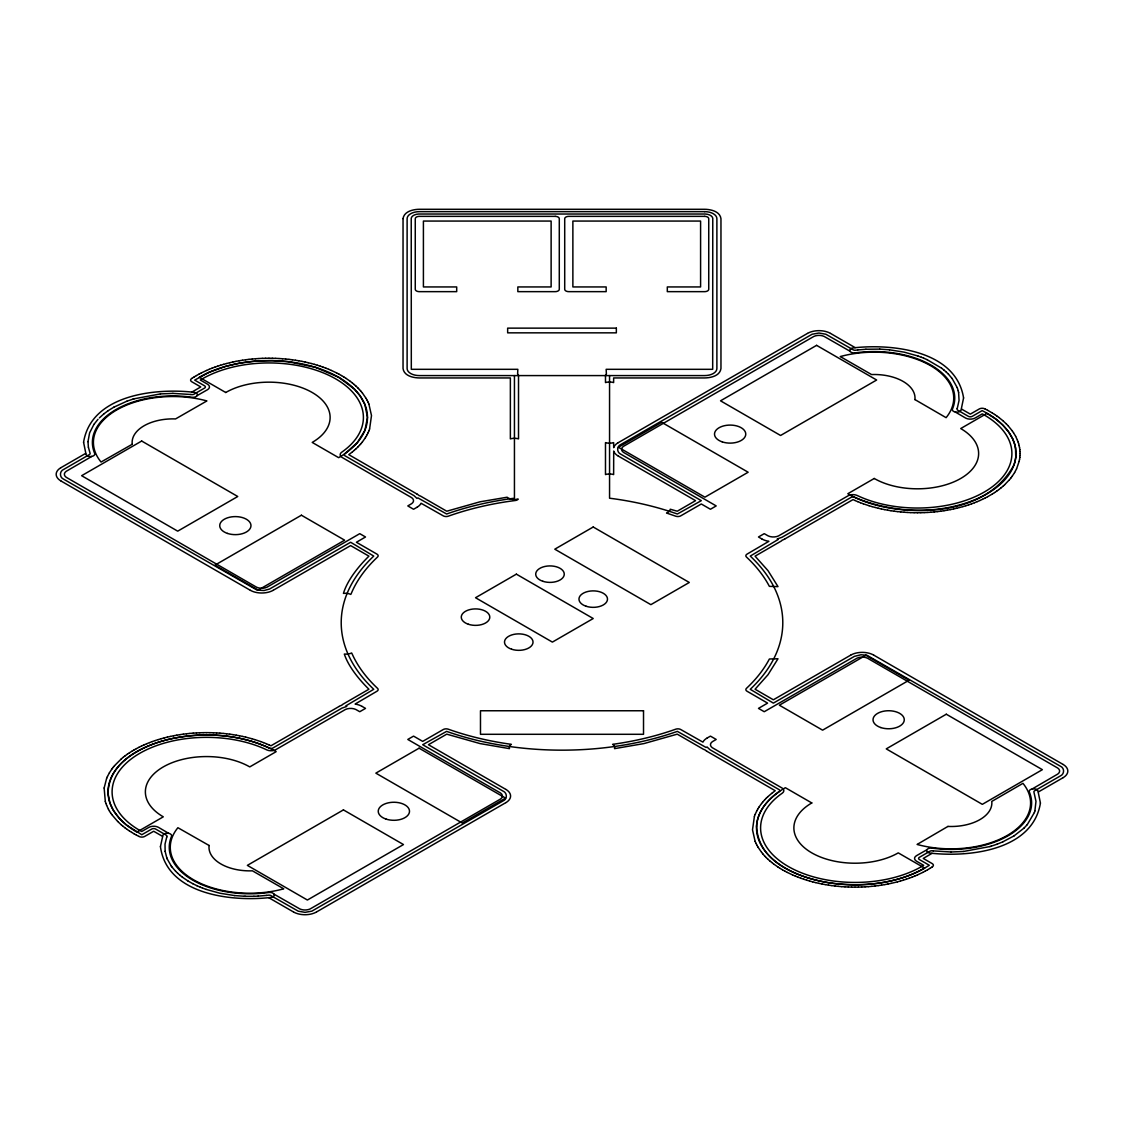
<?xml version="1.0" encoding="UTF-8"?>
<svg xmlns="http://www.w3.org/2000/svg" width="1124" height="1124" viewBox="0 0 1124 1124"><rect width="100%" height="100%" fill="white"/><g stroke="black" fill="none" stroke-linecap="round" stroke-linejoin="round"><path stroke-width="1.5" d="M87.995 441.62L88.389 447.212M756.578 826.07C757.843 862.445 798.953 877.985 829.554 882.86C863.358 887.679 899.973 883.815 929.309 865.269L919.39 859.537A2.712 1.574 0 0 1 919.39 857.317L929.97 851.219A2.712 1.574 0 0 1 932.484 850.798L933.159 850.882M1020.002 455.403L1020.058 453.562M87.995 441.606L89.611 432.852L93.924 424.408M104.153 788.05L105.305 801.468M756.578 826.042C757.436 811.528 767.636 799.6 779.115 791.675A2.712 1.574 0 0 0 778.974 789.554L709.975 749.722L707.024 746.968L706.111 747.488L677.365 731.373A220.782 127.476 0 0 1 446.635 731.373L422.694 744.72L502.892 791.015C507.43 792.757 507.556 799.29 502.892 801.033L311.854 911.143L305.068 912.351L298.267 911.185L270.884 895.589A2.712 1.574 0 0 0 268.369 895.168L266.332 895.421M1015.773 457.215L1015.506 447.956M1019.847 457.327L1020.002 455.501M104.167 787.938L106.597 778.468M1015.773 457.243L1015.141 460.924M1019.566 459.266L1019.833 457.44M1019.187 461.191L1019.552 459.365M1015.141 460.952L1014.087 464.591M1019.173 461.29L1016.588 468.792M1034.881 810.938L1035.977 801.356L1033.954 792.209A2.712 1.574 0 0 1 1034.684 790.762L1060.129 776.066C1064.667 774.324 1064.793 767.804 1060.129 766.062L866.969 655.292L860.97 654.772L854.423 656.36L773.368 703.118L750.256 689.293A220.782 127.476 0 0 0 750.256 556.085L778.173 539.492L777.26 538.958L782.037 537.258L851.023 497.426A2.712 1.574 0 0 1 854.704 497.342C903.865 518.571 985.86 518.234 1014.087 464.619M1034.881 810.952L1034.389 812.511M369.599 428.961L371.496 415.571L368.897 404.064M754.401 816.417L752.504 829.807L755.103 841.314M166.745 836.987L165.017 844.124L165.13 851.332M957.255 408.391L959.053 400.453L958.603 392.445M1034.389 812.526L1027.266 824.637M364.907 430.352L367.478 417.468L364.907 404.556M368.897 430.857L369.571 429.059M754.429 816.319L755.103 814.521M166.759 836.973L166.914 836.593A2.712 1.574 0 0 0 166.183 835.132L155.604 829.034A2.712 1.574 0 0 0 151.768 829.034L141.793 834.725L126.436 824.988L119.636 818.665L113.257 810.165L109.913 802.972L108.073 793.741M957.241 408.405L957.086 408.785A2.712 1.574 0 0 0 957.817 410.246L968.396 416.344A2.712 1.574 0 0 0 972.232 416.344L982.151 410.625L984.835 412.016L995.611 418.887L1002.777 425.069L1008.467 431.728L1012.612 438.782M106.64 778.37L107.412 776.586M364.907 430.38L357.334 442.603L344.885 453.703A2.712 1.574 0 0 0 345.026 455.824L414.025 495.656L416.976 498.41L417.889 497.89L446.635 514.005A220.782 127.476 0 0 1 510.465 498.733L514.441 498.213L514.441 375.585M368.082 432.74L368.855 430.956M755.145 814.422L756.831 810.783M107.468 776.487L109.365 772.876M367.169 434.595L368.04 432.838M1016.532 468.891L1014.635 472.502M366.143 436.449L367.112 434.693M756.888 810.685L757.857 808.929M109.421 772.778L111.726 769.252M365.005 438.276L366.087 436.548M757.913 808.83L758.995 807.102M1014.579 472.6L1012.274 476.126M364.949 438.36L362.448 441.858M759.051 807.004L761.552 803.519M197.15 395.606L207.617 389.635A6.786 3.92 0 0 0 207.617 384.253L200.311 380.038L202.208 378.9A94.43 54.514 0 0 1 332.381 377.06A94.43 54.514 0 0 1 341.963 452.045A9.821 5.676 0 0 0 341.64 452.269A6.786 3.92 0 0 0 342.005 457.398L411.693 497.679A8.149 4.707 0 0 1 411.693 503.636L407.801 505.926L413.562 509.256L416.906 507.331M926.85 849.772L916.383 855.743A6.786 3.92 0 0 0 916.383 861.11L923.689 865.339L921.792 866.464A94.43 54.514 0 0 1 791.619 868.318A94.43 54.514 0 0 1 782.037 793.333A9.821 5.676 0 0 0 782.36 793.108A6.786 3.92 0 0 0 781.995 787.98L712.307 747.699A8.149 4.707 0 0 1 712.307 741.728L716.199 739.451L710.438 736.122L707.094 738.046M93.924 424.394L97.999 419.308M111.782 769.153L113.046 767.467M1010.954 477.911L1012.218 476.225M361.015 443.601L362.378 441.943M113.131 767.383L114.479 765.711M1009.521 479.653L1010.869 477.995M761.622 803.435L762.985 801.777M1027.252 824.651L1023.95 828.163M359.483 445.329L360.93 443.699M114.564 765.627L121.181 759.009M1009.436 479.751L1004.631 484.739M763.07 801.679L764.517 800.049M357.853 447.029L359.399 445.427M764.601 799.951L766.146 798.349M99.362 417.903L103.872 413.871M356.125 448.687L357.769 447.113M766.231 798.265L767.875 796.691M1023.936 828.163L1014.031 835.877M354.313 450.317L356.041 448.771M1002.819 486.369L1004.547 484.823M767.959 796.607L771.598 793.46M352.402 451.918L354.215 450.401M121.28 758.925L123.092 757.407M1000.908 487.971L1002.72 486.453M103.886 413.857L108.143 410.71M352.304 451.988L348.777 454.658L416.906 493.984M123.19 757.323L125.087 755.848M998.913 489.53L1000.81 488.055M771.696 793.375L775.223 790.72L707.094 751.394M125.2 755.778L127.167 754.33M996.833 491.048L998.8 489.6M191.797 378.451L191.487 378.647A4.074 2.346 0 0 0 191.67 381.696L200.76 386.951L191.965 392.037M127.279 754.26L129.344 752.855M994.656 492.523L996.721 491.118M932.203 866.927L932.541 866.688A4.074 2.346 0 0 0 932.33 863.682L923.24 858.427L932.035 853.341M108.157 410.696L113.833 407.197M191.909 378.367L194.045 377.004M60.808 467.753L60.078 468.23A6.786 3.92 0 0 0 59.741 468.455L59.094 468.961A6.786 3.92 0 0 0 58.799 469.214L58.251 469.734A6.786 3.92 0 0 0 57.998 470.015L57.549 470.563A6.786 3.92 0 0 0 57.338 470.858L56.987 471.434A6.786 3.92 0 0 0 56.832 471.729L56.565 472.319A6.786 3.92 0 0 0 56.467 472.628L56.312 473.232A6.786 3.92 0 0 0 56.256 473.541L56.2 474.159A6.786 3.92 0 0 0 56.2 474.469L56.256 475.087A6.786 3.92 0 0 0 56.312 475.382L56.467 476A6.786 3.92 0 0 0 56.565 476.295L56.832 476.899A6.786 3.92 0 0 0 56.987 477.194L57.338 477.77A6.786 3.92 0 0 0 57.549 478.051L57.998 478.613A6.786 3.92 0 0 0 58.251 478.88L58.799 479.414A6.786 3.92 0 0 0 59.094 479.667L59.741 480.159A6.786 3.92 0 0 0 60.078 480.398L60.808 480.875M417.088 507.219L417.833 506.741A6.786 3.92 0 0 0 418.17 506.502L418.802 506.011A6.786 3.92 0 0 0 419.097 505.758L419.645 505.224A6.786 3.92 0 0 0 419.898 504.957L420.348 504.395A6.786 3.92 0 0 0 420.559 504.114L420.91 503.538A6.786 3.92 0 0 0 421.064 503.243L443.249 515.846A4.074 2.346 0 0 0 448.293 516.183L448.771 516.014A216.707 125.115 0 0 1 511.406 501.023L515.354 500.503A4.074 2.346 0 0 0 518.22 499.098L517.827 499.098A8.837 5.1 0 0 1 507.107 497.229L480.004 501.81L446.748 511.223L420.769 496.218A4.074 2.346 0 0 0 419.449 495.712L419.196 495.656A7.264 4.187 0 0 0 418.802 495.305L418.17 494.813A6.786 3.92 0 0 0 417.833 494.574L417.088 494.096M129.457 752.785L131.592 751.422M618.045 442.786L617.301 443.263A6.786 3.92 0 0 0 616.964 443.502L616.331 443.994A6.786 3.92 0 0 0 616.036 444.247L615.488 444.781A6.786 3.92 0 0 0 615.235 445.048L614.772 445.61A6.786 3.92 0 0 0 614.575 445.891L614.21 446.467A6.786 3.92 0 0 0 614.055 446.762L613.802 447.366A6.786 3.92 0 0 0 613.704 447.661L613.634 442.617L612.931 442.8A8.837 5.1 0 0 1 606.173 442.8L605.485 442.617L605.485 474.581L606.173 474.384A8.837 5.1 0 0 1 612.931 474.384L613.634 474.581L613.704 451.033A6.786 3.92 0 0 0 613.802 451.342L614.055 451.932A6.786 3.92 0 0 0 614.21 452.227L614.575 452.803A6.786 3.92 0 0 0 614.772 453.098L615.235 453.646A6.786 3.92 0 0 0 615.488 453.927L616.036 454.447A6.786 3.92 0 0 0 616.331 454.7L616.964 455.206A6.786 3.92 0 0 0 617.301 455.445L618.045 455.908M505.955 802.578L506.699 802.115A6.786 3.92 0 0 0 507.036 801.876L507.669 801.384A6.786 3.92 0 0 0 507.964 801.131L508.512 800.597A6.786 3.92 0 0 0 508.765 800.33L509.228 799.768A6.786 3.92 0 0 0 509.425 799.487L509.79 798.911A6.786 3.92 0 0 0 509.945 798.616L510.198 798.012A6.786 3.92 0 0 0 510.296 797.717L510.465 797.099A6.786 3.92 0 0 0 510.507 796.79L510.563 796.185A6.786 3.92 0 0 0 510.563 795.876L510.507 795.258A6.786 3.92 0 0 0 510.465 794.949L510.296 794.345A6.786 3.92 0 0 0 510.198 794.036L509.945 793.446A6.786 3.92 0 0 0 509.79 793.151L509.425 792.575A6.786 3.92 0 0 0 509.228 792.279L508.765 791.732A6.786 3.92 0 0 0 508.512 791.451L507.964 790.931A6.786 3.92 0 0 0 507.669 790.678L507.036 790.172A6.786 3.92 0 0 0 506.699 789.933L505.955 789.47M992.408 493.956L994.543 492.593M706.912 738.159L706.167 738.637A6.786 3.92 0 0 0 705.83 738.875L705.198 739.367A6.786 3.92 0 0 0 704.903 739.62L704.355 740.154A6.786 3.92 0 0 0 704.102 740.421L703.652 740.969A6.786 3.92 0 0 0 703.441 741.264L703.09 741.84A6.786 3.92 0 0 0 702.936 742.135L680.751 729.532A4.074 2.346 0 0 0 675.707 729.195L675.229 729.364A216.707 125.115 0 0 1 612.622 744.341L612.721 744.397A8.837 5.1 0 0 1 614.519 748.64L643.996 743.568L677.252 734.155L703.231 749.16A4.074 2.346 0 0 0 704.551 749.666L704.804 749.722A7.264 4.187 0 0 0 705.198 750.073L705.83 750.565A6.786 3.92 0 0 0 706.167 750.804L706.912 751.282M1063.192 777.625L1063.922 777.148A6.786 3.92 0 0 0 1064.259 776.909L1064.906 776.417A6.786 3.92 0 0 0 1065.201 776.164L1065.749 775.63A6.786 3.92 0 0 0 1066.002 775.363L1066.451 774.801A6.786 3.92 0 0 0 1066.662 774.52L1067.013 773.944A6.786 3.92 0 0 0 1067.168 773.649L1067.435 773.045A6.786 3.92 0 0 0 1067.533 772.75L1067.688 772.146A6.786 3.92 0 0 0 1067.744 771.837L1067.8 771.219A6.786 3.92 0 0 0 1067.8 770.909L1067.744 770.291A6.786 3.92 0 0 0 1067.688 769.996L1067.533 769.378A6.786 3.92 0 0 0 1067.435 769.083L1067.168 768.479A6.786 3.92 0 0 0 1067.013 768.184L1066.662 767.608A6.786 3.92 0 0 0 1066.451 767.327L1066.002 766.765A6.786 3.92 0 0 0 1065.749 766.498L1065.201 765.964A6.786 3.92 0 0 0 1064.906 765.711L1064.259 765.219A6.786 3.92 0 0 0 1063.922 764.98L1063.192 764.503M929.955 868.374L932.091 867.011M1014.017 835.891L1002.805 841.848M194.171 376.933L196.377 375.613M131.719 751.338L133.925 750.031M992.281 494.04L987.659 496.696M927.623 869.765L929.829 868.445M60.991 467.64L85.621 453.422M273.315 590.226L350.632 545.59L368.925 556.155C358.373 566.44 347.33 580.377 343.438 593.402A8.837 5.1 0 0 1 350.786 594.413L351.278 593.486A216.707 125.115 0 0 1 377.228 557.321L377.524 557.04A4.074 2.346 0 0 0 376.947 554.118L356.406 542.26L365.525 536.991L359.764 533.661L266.936 587.22A8.149 4.707 0 0 1 256.595 587.22L66.204 477.293A8.149 4.707 0 0 1 66.204 471.321L91.803 456.414M618.228 442.687L807.439 333.435M339.083 706.462L270.954 745.788L269.043 744.917M784.917 538.916L853.046 499.59L854.957 500.461M316.561 911.943L505.772 802.691M850.685 655.152L773.368 699.788L755.075 689.223L768.029 674.695L778.005 658.748L769.378 659.001A216.707 125.115 0 0 1 746.772 688.057L746.476 688.338A4.074 2.346 0 0 0 747.053 691.246L767.594 703.118L758.475 708.387L764.236 711.717L857.064 658.158A8.149 4.707 0 0 1 867.405 658.158L1057.796 768.085A8.149 4.707 0 0 1 1057.796 774.043L1032.197 788.964M1038.379 791.956L1063.009 777.738M196.503 375.542L198.779 374.264M134.051 749.947L136.341 748.668M925.221 871.114L927.497 869.836M113.847 407.183L126.871 401.212M198.92 374.194L201.266 372.957M273.132 590.339L272.317 590.76A6.786 3.92 0 0 1 271.896 590.957L271.039 591.322A6.786 3.92 0 0 1 270.603 591.491L269.69 591.814A6.786 3.92 0 0 1 269.212 591.955L268.257 592.222A6.786 3.92 0 0 1 267.751 592.334L266.753 592.545A6.786 3.92 0 0 1 266.248 592.629L265.208 592.784A6.786 3.92 0 0 1 264.688 592.84L263.634 592.938A6.786 3.92 0 0 1 263.1 592.966L262.033 592.994A6.786 3.92 0 0 1 261.499 592.994L260.431 592.966A6.786 3.92 0 0 1 259.911 592.938L258.843 592.84A6.786 3.92 0 0 1 258.323 592.784L257.298 592.629A6.786 3.92 0 0 1 256.778 592.545L255.78 592.334A6.786 3.92 0 0 1 255.288 592.222L254.319 591.955A6.786 3.92 0 0 1 253.855 591.814L252.942 591.491A6.786 3.92 0 0 1 252.493 591.322L251.636 590.957A6.786 3.92 0 0 1 251.228 590.76L250.413 590.339M807.636 333.336L808.451 332.901A6.786 3.92 0 0 1 808.873 332.704L809.73 332.339A6.786 3.92 0 0 1 810.165 332.17L811.078 331.847A6.786 3.92 0 0 1 811.556 331.706L812.511 331.44A6.786 3.92 0 0 1 813.003 331.327L814.015 331.116A6.786 3.92 0 0 1 814.521 331.032L815.56 330.877A6.786 3.92 0 0 1 816.08 330.821L817.134 330.737A6.786 3.92 0 0 1 817.668 330.695L818.736 330.667A6.786 3.92 0 0 1 819.27 330.667L820.337 330.695A6.786 3.92 0 0 1 820.857 330.737L821.911 330.821A6.786 3.92 0 0 1 822.445 330.877L823.471 331.032A6.786 3.92 0 0 1 823.99 331.116L824.988 331.327A6.786 3.92 0 0 1 825.48 331.44L826.449 331.706A6.786 3.92 0 0 1 826.913 331.847L827.826 332.17A6.786 3.92 0 0 1 828.276 332.339L829.133 332.704A6.786 3.92 0 0 1 829.54 332.901L830.355 333.336M136.468 748.612L138.828 747.376M339.279 706.35L340.094 705.928A6.786 3.92 0 0 1 340.502 705.731L341.359 705.366A7.264 4.187 0 0 1 341.977 705.127L342.061 704.987A4.074 2.346 0 0 1 342.946 704.228L368.925 689.223C358.907 679.444 348.314 666.293 344.309 654.042A8.837 5.1 0 0 0 351.629 652.974L352.304 654.28A216.707 125.115 0 0 0 377.228 688.057L377.524 688.338A4.074 2.346 0 0 1 376.947 691.246L355.114 704.06A6.786 3.92 0 0 1 355.62 704.144L356.631 704.355A6.786 3.92 0 0 1 357.123 704.467L358.078 704.734A6.786 3.92 0 0 1 358.556 704.874L359.469 705.198A6.786 3.92 0 0 1 359.905 705.366L360.762 705.731A6.786 3.92 0 0 1 361.183 705.928L361.998 706.35M784.721 539.028L783.906 539.45A6.786 3.92 0 0 1 783.498 539.646L782.641 540.012A7.264 4.187 0 0 1 782.023 540.251L781.939 540.391A4.074 2.346 0 0 1 781.054 541.15L755.075 556.155L768.029 570.683L778.005 586.63L769.378 586.363A216.707 125.115 0 0 0 746.772 557.321L746.476 557.04A4.074 2.346 0 0 1 747.053 554.118L768.886 541.318A6.786 3.92 0 0 1 768.38 541.234L767.369 541.023A6.786 3.92 0 0 1 766.877 540.911L765.922 540.644A6.786 3.92 0 0 1 765.444 540.504L764.531 540.18A6.786 3.92 0 0 1 764.095 540.012L763.238 539.646A6.786 3.92 0 0 1 762.817 539.45L762.002 539.028M985.172 498.002L987.532 496.766M316.364 912.042L315.549 912.477A6.786 3.92 0 0 1 315.127 912.674L314.27 913.039A6.786 3.92 0 0 1 313.835 913.208L312.922 913.517A6.786 3.92 0 0 1 312.444 913.671L311.488 913.938A6.786 3.92 0 0 1 310.997 914.051L309.985 914.262A6.786 3.92 0 0 1 309.479 914.346L308.44 914.5A6.786 3.92 0 0 1 307.92 914.557L306.866 914.641A6.786 3.92 0 0 1 306.332 914.683L305.264 914.711A6.786 3.92 0 0 1 304.73 914.711L303.663 914.683A6.786 3.92 0 0 1 303.143 914.641L302.089 914.557A6.786 3.92 0 0 1 301.555 914.5L300.53 914.346A6.786 3.92 0 0 1 300.01 914.262L299.012 914.051A6.786 3.92 0 0 1 298.52 913.938L297.551 913.671A6.786 3.92 0 0 1 297.087 913.517L296.174 913.208A6.786 3.92 0 0 1 295.724 913.039L294.867 912.674A6.786 3.92 0 0 1 294.46 912.477L293.645 912.042M850.868 655.039L851.683 654.618A6.786 3.92 0 0 1 852.104 654.421L852.961 654.056A6.786 3.92 0 0 1 853.397 653.887L854.31 653.564A6.786 3.92 0 0 1 854.788 653.423L855.743 653.156A6.786 3.92 0 0 1 856.249 653.044L857.247 652.833A6.786 3.92 0 0 1 857.753 652.749L858.792 652.594A6.786 3.92 0 0 1 859.312 652.538L860.366 652.44A6.786 3.92 0 0 1 860.9 652.412L861.967 652.384A6.786 3.92 0 0 1 862.501 652.384L863.569 652.412A6.786 3.92 0 0 1 864.089 652.44L865.157 652.538A6.786 3.92 0 0 1 865.677 652.594L866.702 652.749A6.786 3.92 0 0 1 867.222 652.833L868.22 653.044A6.786 3.92 0 0 1 868.712 653.156L869.681 653.423A6.786 3.92 0 0 1 870.145 653.564L871.058 653.887A6.786 3.92 0 0 1 871.507 654.056L872.365 654.421A6.786 3.92 0 0 1 872.772 654.618L873.587 655.039M922.734 872.407L925.08 871.184M201.407 372.901L206.451 370.498M138.955 747.305L141.385 746.111M982.615 499.253L985.046 498.072M922.593 872.477L917.549 874.879M141.512 746.055L144.012 744.917M979.988 500.461L982.488 499.323M1002.791 841.862L997.129 844.166M206.591 370.442L209.148 369.346M144.153 744.847L146.696 743.751M977.304 501.627L979.847 500.531M914.852 876.032L917.409 874.936M209.289 369.29L211.902 368.236M146.851 743.695L149.464 742.655M974.536 502.723L977.149 501.683M912.098 877.141L914.711 876.088M212.057 368.18L214.726 367.197M149.604 742.599L152.274 741.601M971.726 503.777L974.396 502.779M909.274 878.181L911.943 877.198M126.886 401.212L132.857 399.189M997.114 844.166L991.143 846.189M214.881 367.141L217.606 366.199M152.428 741.545L155.154 740.604M968.846 504.774L971.572 503.833M906.394 879.179L909.119 878.237M217.761 366.143L220.543 365.244M155.309 740.547L158.091 739.662M965.909 505.716L968.691 504.831M903.457 880.134L906.239 879.235M132.885 399.175L134.093 398.809M989.907 846.569L991.115 846.203M220.697 365.202L223.521 364.359M158.245 739.606L161.069 738.777M962.931 506.601L965.755 505.772M900.479 881.019L903.303 880.176M134.107 398.809L160.423 393.92M989.893 846.569L963.577 851.458M223.676 364.317L226.556 363.53M959.896 507.43L962.762 506.657M161.238 738.721L164.104 737.948M897.444 881.848L900.324 881.061M226.725 363.488L229.633 362.757M956.819 508.203L959.727 507.472M164.273 737.906L167.181 737.175M897.275 881.89L891.248 883.338M229.802 362.715L232.752 362.04M953.686 508.919L956.65 508.245M167.35 737.133L170.314 736.459M232.921 362.012L235.914 361.394M950.539 509.579L953.531 508.961M170.469 736.417L173.461 735.799M888.086 883.984L891.079 883.366M236.082 361.352L239.117 360.804M947.335 510.17L950.37 509.608M173.63 735.77L176.665 735.208M884.883 884.574L887.918 884.012M239.286 360.762L242.334 360.27M944.118 510.703L947.167 510.198M176.833 735.18L179.882 734.674M881.666 885.108L884.714 884.616M242.503 360.242L245.594 359.792M940.858 511.181L943.935 510.732M180.065 734.646L183.142 734.197M878.406 885.586L881.497 885.136M245.763 359.764L248.868 359.385M937.571 511.589L940.676 511.195M183.324 734.183L186.429 733.789M875.132 885.993L878.237 885.614M857.668 349.957L855.631 350.21A2.712 1.574 0 0 1 853.116 349.789L825.845 334.235L818.932 333.027L812.146 334.235L621.108 444.345C616.458 446.102 616.556 452.607 621.108 454.363L701.306 500.658L677.365 514.005A220.782 127.476 0 0 0 613.535 498.733L609.559 498.213L609.559 375.585M857.682 349.957L865.901 349.255M266.318 895.421L258.099 896.123M249.05 359.357L252.169 359.034M934.269 511.94L937.402 511.603M186.598 733.775L189.731 733.438M871.831 886.344L874.95 886.021M252.352 359.02L255.499 358.753M930.953 512.221L934.1 511.954M189.9 733.424L193.047 733.157M868.501 886.625L871.648 886.358M160.451 393.92L172.885 393.386M963.549 851.458L951.115 851.992M255.668 358.739L258.829 358.528M927.623 512.446L930.77 512.235M193.23 733.143L196.377 732.932M865.171 886.85L868.332 886.639M865.93 349.255L879.783 349.114M258.07 896.123L253.94 896.306M259.012 358.514L262.173 358.359M924.279 512.6L927.441 512.46M196.56 732.918L199.721 732.778M861.827 887.019L864.988 886.864M262.356 358.359L265.531 358.261M920.921 512.699L924.097 512.614M199.903 732.764L203.079 732.679M858.469 887.117L861.644 887.019M253.912 896.306L245.608 896.306M265.7 358.261L268.889 358.233M917.563 512.741L920.739 512.699M203.261 732.665L206.437 732.637M855.111 887.145L858.3 887.117M172.913 393.386L190.813 394.496M951.087 851.992L933.187 850.882M269.058 358.233L272.247 358.261M914.205 512.699L917.381 512.741M206.619 732.637L209.795 732.665M851.753 887.117L854.942 887.145M272.415 358.261L275.591 358.359M910.861 512.614L914.037 512.699M209.963 732.679L213.138 732.764M848.409 887.019L851.585 887.117M244.217 896.264L245.58 896.306M879.811 349.114L889.435 349.803M244.189 896.25L234.565 895.575M275.773 358.359L278.935 358.514M907.504 512.46L910.679 512.6M213.321 732.778L216.496 732.918M845.065 886.864L848.227 887.019M279.117 358.528L282.279 358.739M904.174 512.235L907.335 512.446M216.665 732.932L219.826 733.143M841.721 886.639L844.883 886.85M282.447 358.753L285.594 359.02M900.858 511.954L903.991 512.221M220.009 733.157L223.142 733.424M838.406 886.358L841.553 886.625M285.777 359.034L288.896 359.357M897.556 511.603L900.675 511.94M223.325 733.438L226.444 733.775M835.104 886.021L838.223 886.344M889.449 349.803L904.146 352.149L917.886 355.985M234.551 895.575L219.854 893.215L206.113 889.393M289.079 359.385L292.184 359.764M894.268 511.195L897.374 511.589M226.627 733.789L229.732 734.183M831.816 885.614L834.921 885.993M190.841 394.496L191.516 394.58A2.712 1.574 0 0 0 194.03 394.159L204.61 388.061A2.712 1.574 0 0 0 204.61 385.841L194.691 380.109L208.994 372.339L225.39 366.452L240.353 363.038L256.089 361.071L272.219 360.621L288.208 361.675L315.423 367.309L338.605 377.228L354.299 389.03L359.989 395.704L364.907 404.528M292.352 359.792L295.443 360.242M891.009 510.732L894.1 511.181M229.9 734.197L232.991 734.646M828.557 885.136L831.648 885.586M295.612 360.27L298.661 360.762M887.777 510.198L890.84 510.703M233.16 734.674L236.223 735.18M825.339 884.616L828.388 885.108M298.829 360.804L301.864 361.352M884.588 509.608L887.609 510.17M236.391 735.208L239.412 735.77M822.136 884.012L825.171 884.574M302.033 361.394L305.026 362.012M881.427 508.961L884.419 509.579M239.581 735.799L242.573 736.417M818.975 883.366L821.967 883.984M955.33 412.044L965.656 418.086A6.786 3.92 0 0 0 974.972 418.086L982.292 413.871L984.245 414.967A94.43 54.514 0 0 1 987.448 490.12A94.43 54.514 0 0 1 857.57 495.656A9.821 5.676 0 0 0 857.176 495.473A6.786 3.92 0 0 0 848.283 495.684L778.539 535.909A8.149 4.707 0 0 1 768.198 535.909L764.236 533.661L758.475 536.991L761.805 538.916M305.194 362.04L308.145 362.715M878.308 508.245L881.258 508.919M242.742 736.459L245.692 737.133M815.855 882.649L818.806 883.338M168.67 833.334L158.484 827.362A6.786 3.92 0 0 0 149.028 827.292L141.708 831.507L139.755 830.411A94.43 54.514 0 0 1 136.552 755.258A94.43 54.514 0 0 1 266.43 749.722A9.821 5.676 0 0 0 266.824 749.905A6.786 3.92 0 0 0 275.717 749.694L345.461 709.469A8.149 4.707 0 0 1 355.802 709.469L359.764 711.717L365.525 708.387L362.195 706.462M308.313 362.757L311.222 363.488M875.217 507.472L878.139 508.203M245.861 737.175L251.818 738.721M812.778 881.89L815.687 882.621M872.182 506.657L875.062 507.43M311.39 363.53L314.27 364.317M809.73 881.061L812.61 881.848M869.203 505.772L872.027 506.601M314.425 364.359L317.249 365.202M806.751 880.176L809.575 881.019M251.973 738.777L254.797 739.606M869.035 505.716L863.387 503.833M317.404 365.244L320.185 366.143M803.815 879.235L806.596 880.134M254.965 739.662L260.613 741.545M320.34 366.199L323.066 367.141M800.934 878.237L803.66 879.179M917.915 355.999L921.413 357.277M206.085 889.379L202.587 888.101M860.562 502.779L863.232 503.777M323.22 367.197L325.89 368.18M798.11 877.198L800.78 878.181M260.768 741.601L263.438 742.599M921.427 357.277L923.689 358.191M202.573 888.101L200.311 887.187M857.795 501.683L860.408 502.723M326.044 368.236L328.658 369.29M795.342 876.088L797.956 877.141M263.592 742.655L266.205 743.695M923.717 358.191L927.019 359.638M200.283 887.187L196.981 885.74M855.097 500.531L857.654 501.627M328.798 369.346L331.355 370.442M792.645 874.936L795.202 876.032M266.346 743.751L268.903 744.847M331.496 370.498L336.54 372.901M792.504 874.879L787.46 872.477M927.047 359.638L941.603 368.194M196.953 885.726L192.738 883.661M985.046 408.953L984.638 408.757A4.074 2.346 0 0 0 979.426 408.883L970.321 414.124L961.512 409.052M138.955 836.425L139.362 836.621A4.074 2.346 0 0 0 144.575 836.495L153.679 831.254L162.488 836.326M985.172 409.024L987.532 410.246M336.68 372.957L339.026 374.194M784.974 871.184L787.32 872.407M136.468 835.132L138.828 836.354M192.724 883.661L187.792 880.851M987.659 410.316L992.281 412.986M339.167 374.264L341.443 375.542M782.557 869.836L784.833 871.114M134.051 833.783L136.341 835.062M830.552 333.435L855.181 347.653M618.228 456.021L695.545 500.658L677.252 511.223L670.241 509.228A8.837 5.1 0 0 1 666.56 513.036L675.707 516.183A4.074 2.346 0 0 0 680.751 515.846L701.306 503.988L710.438 509.256L716.199 505.926L623.441 452.34A8.149 4.707 0 0 1 623.441 446.368L813.832 336.441A8.149 4.707 0 0 1 824.173 336.441L849.997 351.222M873.784 655.152L1063.009 764.39M60.991 480.988L250.216 590.226M505.772 789.357L428.455 744.72L446.748 734.155L480.004 743.568L509.481 748.64A8.837 5.1 0 0 1 511.279 744.397L511.364 744.341A216.707 125.115 0 0 1 448.757 729.364L448.293 729.195A4.074 2.346 0 0 0 443.249 729.532L422.694 741.39L413.562 736.122L407.801 739.451L500.559 793.038A8.149 4.707 0 0 1 500.559 799.009L310.168 908.937A8.149 4.707 0 0 1 299.827 908.937L274.003 894.156M268.819 897.725L293.448 911.943M341.57 375.613L343.775 376.933M780.225 868.445L782.43 869.765M131.719 832.392L133.925 833.713M187.778 880.851L182.397 877.184M992.408 413.07L994.543 414.419M343.902 377.004L346.037 378.367M777.963 867.011L780.098 868.374M129.457 830.959L131.592 832.308M994.656 414.503L996.721 415.894M346.15 378.451L350.309 381.359M777.85 866.927L773.691 864.019M127.279 829.484L129.344 830.875M996.833 415.978L998.8 417.411M125.2 827.966L127.167 829.4M941.617 368.208L944.062 370.133M182.383 877.17L179.938 875.245M998.913 417.496L1002.72 420.559M350.407 381.443L352.304 382.919M771.696 862.459L773.593 863.934M123.19 826.407L125.087 827.882M352.402 383.003L354.215 384.506M769.785 860.872L771.598 862.375M121.28 824.805L123.092 826.323M944.076 370.147L946.352 372.142M179.924 875.231L177.648 873.236M1002.819 420.657L1006.275 423.86M354.313 384.591L356.041 386.136M767.959 859.242L769.687 860.787M121.181 824.721L117.725 821.518M946.366 372.156L948.459 374.222M177.634 873.222L175.541 871.156M356.125 386.22L357.769 387.794M766.231 857.584L767.875 859.158M1006.359 423.945L1007.905 425.546M357.853 387.892L359.399 389.494M764.601 855.884L766.146 857.486M117.641 821.433L111.782 814.577M948.473 374.236L952.154 378.535M175.527 871.142L171.846 866.843M1007.989 425.645L1012.218 430.801M359.483 389.578L360.93 391.222M763.07 854.156L764.517 855.8M761.622 852.414L762.985 854.071M361.015 391.307L362.378 392.964M761.552 852.315L757.913 847.004M362.448 393.063L366.087 398.374M952.154 378.549L957.241 387.682M171.312 866.098L171.846 866.829M171.298 866.084L167.392 859.256M1012.274 430.899L1013.455 432.599M110.545 812.778L111.726 814.479M1013.511 432.698L1015.618 436.267M109.421 810.952L110.489 812.68M756.888 845.164L757.857 846.906M366.143 398.472L367.112 400.214M108.382 809.111L109.365 810.854M1015.66 436.365L1017.361 440.018M755.96 843.295L756.831 845.065M367.169 400.313L368.04 402.083M108.34 809.013L106.64 805.36M1012.626 438.81L1014.663 444.233M755.145 841.412L755.918 843.197M368.082 402.181L368.855 403.952M167.378 859.242L166.759 857.696M1017.403 440.116L1018.063 441.901M105.937 803.477L106.597 805.262M957.255 387.696L958.238 390.843M166.745 857.682L165.13 851.346M1018.105 442.013L1018.667 443.811M105.333 801.567L105.895 803.365M1018.695 443.91L1019.173 445.736M1014.663 444.261L1015.506 447.928M958.238 390.857L958.603 392.431M1019.187 445.835L1019.552 447.661M88.389 447.226L90.046 453.169A2.712 1.574 0 0 1 89.316 454.616L63.871 469.312C59.291 471.068 59.305 477.574 63.871 479.316L257.031 590.086L264.084 590.507L269.577 589.018L350.632 542.26L373.744 556.085A220.782 127.476 0 0 0 373.744 689.293L345.827 705.886L346.74 706.42L342.019 708.092L272.977 747.952A2.712 1.574 0 0 1 269.296 748.036C238.133 733.719 202.053 731.738 168.853 739.325C142.158 745.676 108.227 762.128 108.073 793.713M1019.566 447.759L1019.833 449.586M1019.847 449.684L1020.002 451.525M1020.002 451.623L1020.058 453.464M83.569 442.266L86.084 454.588A4.412 2.543 0 0 0 91.395 456.484A4.412 2.543 0 0 0 94.683 453.422A80.521 46.491 0 0 1 191.965 397.25A4.412 2.543 0 0 0 197.262 395.353A4.412 2.543 0 0 0 193.974 392.29C155.295 387.864 91.269 394.664 83.569 442.266M1040.431 803.056C1032.717 850.713 968.762 857.514 930.026 853.074A4.412 2.543 0 0 1 926.738 850.011A4.412 2.543 0 0 1 932.049 848.114A80.521 46.491 0 0 0 1029.331 791.956A4.412 2.543 0 0 1 1032.605 788.893A4.412 2.543 0 0 1 1037.916 790.79L1040.431 803.056M160.437 846.597C166.83 894.901 232.092 901.968 270.828 897.458A4.412 2.543 0 0 0 274.13 894.395A4.412 2.543 0 0 0 268.819 892.484A80.521 46.491 0 0 1 171.536 836.326A4.412 2.543 0 0 0 168.249 833.263A4.412 2.543 0 0 0 162.952 835.174L160.437 846.597M963.577 397.938L961.048 410.204A4.412 2.543 0 0 1 955.751 412.115A4.412 2.543 0 0 1 952.449 409.052A80.521 46.491 0 0 0 855.181 352.88A4.412 2.543 0 0 1 849.87 350.983A4.412 2.543 0 0 1 853.172 347.92C891.88 343.452 956.018 350.309 963.577 397.938M403.038 218.59L403.038 368.532C404.008 375.866 413.126 377.861 419.336 377.945L510.366 377.945L510.366 438.88L511.069 438.697A8.837 5.1 0 0 1 517.827 438.697L518.515 438.88L518.515 375.585A4.074 2.346 0 0 0 517.602 374.095L517.841 369.318L411.314 369.318L411.229 218.239A8.149 4.707 0 0 1 418.535 214.024L705.465 214.024A8.149 4.707 0 0 1 712.771 218.239L712.686 369.318L606.159 369.318L606.398 374.095A4.074 2.346 0 0 0 605.485 375.585L605.485 382.582L606.173 382.399A8.837 5.1 0 0 1 612.931 382.399L613.634 382.582L613.634 377.945L704.664 377.945C710.874 377.861 719.992 375.866 720.962 368.532L720.962 218.702C719.992 211.368 710.874 209.373 704.664 209.289L419.336 209.289C413.154 209.373 404.134 211.326 403.038 218.59M209.12 845.501L209.078 845.796A40.759 23.534 0 0 0 252.422 870.819L283.74 888.817A79.481 45.887 0 0 1 193.553 879.783A79.481 45.887 0 0 1 177.901 827.714L209.12 845.501M914.922 399.582L946.099 417.664A79.481 45.887 0 0 0 930.447 365.595A79.481 45.887 0 0 0 840.26 356.561L871.578 374.559A40.759 23.534 0 0 1 914.922 399.582M132.267 444.247L101.048 462.034A79.481 45.887 0 0 1 116.699 409.965A79.481 45.887 0 0 1 206.886 400.931L175.569 418.929A40.759 23.534 0 0 0 132.225 443.952L132.267 444.247M141.68 441.029L81.63 475.705L177.704 531.16L237.754 496.499L141.68 441.029M301.401 515.213L214.937 565.147L258.169 590.1L344.632 540.18L301.401 515.213M661.671 422.315L618.439 447.268L704.917 497.187L748.148 472.235L661.671 422.315M816.6 345.349L720.526 400.818L780.576 435.48L876.65 380.01L816.6 345.349M136.889 751.647L136.861 751.661A98.505 56.874 0 0 0 136.875 832.083L163.289 816.825A61.146 35.294 0 0 1 163.289 766.905A61.146 35.294 0 0 1 249.753 766.905L276.181 751.647A98.505 56.874 0 0 0 136.875 751.647M593.219 527.001L554.792 549.186L650.866 604.656L689.293 582.471L593.219 527.001M516.366 574.153L475.536 597.729L552.39 642.099L593.219 618.523L516.366 574.153M874.247 478.473L847.819 493.731A98.505 56.874 0 0 0 987.125 493.731A98.505 56.874 0 0 0 987.125 413.295L960.711 428.553A61.146 35.294 0 0 1 960.711 478.473A61.146 35.294 0 0 1 874.247 478.473M419.083 748.191L375.852 773.143L462.329 823.063L505.561 798.11L419.083 748.191M343.424 809.898L247.35 865.368L307.4 900.029L403.474 844.56L343.424 809.898M865.831 655.278L779.368 705.198L822.599 730.164L909.063 680.231L865.831 655.278M946.296 714.218L886.246 748.879L982.32 804.348L1042.37 769.673L946.296 714.218M947.939 826.421L917.114 844.447A79.481 45.887 0 0 0 1007.301 835.413A79.481 45.887 0 0 0 1022.952 783.344L991.775 801.426A40.759 23.534 0 0 1 948.431 826.449L947.939 826.421M704.664 211.649L419.336 211.649A12.223 7.053 0 0 0 407.113 218.702L407.113 368.532A12.223 7.053 0 0 0 419.336 375.585L704.664 375.585A12.223 7.053 0 0 0 716.887 368.532L716.887 218.702A12.223 7.053 0 0 0 704.664 211.649M555.2 216.356L419.336 216.356A4.074 2.346 0 0 0 415.262 218.702L415.262 289.304A4.074 2.346 0 0 0 419.336 291.65L456.695 291.65L456.695 286.943L423.411 286.943L423.411 221.063L551.125 221.063L551.125 286.943L517.841 286.943L517.841 291.65L555.2 291.65A4.074 2.346 0 0 0 559.288 289.304L559.288 218.702A4.074 2.346 0 0 0 555.2 216.356M704.664 216.356L568.8 216.356A4.074 2.346 0 0 0 564.712 218.702L564.712 289.304A4.074 2.346 0 0 0 568.8 291.65L606.159 291.65L606.159 286.943L572.875 286.943L572.875 221.063L700.589 221.063L700.589 286.943L667.305 286.943L667.305 291.65L704.664 291.65A4.074 2.346 0 0 0 708.738 289.304L708.738 218.702A4.074 2.346 0 0 0 704.664 216.356M616.345 328.138L507.655 328.138L507.655 332.845L616.345 332.845L616.345 328.138M643.518 710.761L480.482 710.761L480.482 734.295L643.518 734.295L643.518 710.761M225.741 392.501L199.313 377.243A98.505 56.874 0 0 1 338.633 377.243A98.505 56.874 0 0 1 338.633 457.665L312.205 442.42A61.146 35.294 0 0 0 312.205 392.501A61.146 35.294 0 0 0 225.741 392.501M811.795 802.957L785.367 787.699A98.505 56.874 0 0 0 785.367 868.135A98.505 56.874 0 0 0 924.687 868.135L898.259 852.877A61.146 35.294 0 0 1 811.795 852.877A61.146 35.294 0 0 1 811.795 802.957M586.096 606.243A14.261 8.233 0 0 0 607.494 599.12A14.261 8.233 0 0 0 586.096 591.983A14.261 8.233 0 0 0 586.096 606.243M511.631 649.236A14.261 8.233 0 0 0 533.029 642.099A14.261 8.233 0 0 0 511.631 634.976A14.261 8.233 0 0 0 511.631 649.236M542.864 581.291A14.261 8.233 0 0 0 564.262 574.153A14.261 8.233 0 0 0 542.864 567.016A14.261 8.233 0 0 0 542.864 581.291M468.399 624.27A14.261 8.233 0 0 0 489.797 617.146A14.261 8.233 0 0 0 468.399 610.009A14.261 8.233 0 0 0 468.399 624.27M227.54 533.436A15.624 9.02 0 0 0 250.975 525.625A15.624 9.02 0 0 0 227.54 517.813A15.624 9.02 0 0 0 227.54 533.436M386.052 819.087A15.624 9.02 0 0 0 409.501 811.275A15.624 9.02 0 0 0 386.052 803.463A15.624 9.02 0 0 0 386.052 819.087M880.837 727.565A15.624 9.02 0 0 0 904.272 719.753A15.624 9.02 0 0 0 880.837 711.942A15.624 9.02 0 0 0 880.837 727.565M722.325 441.915A15.624 9.02 0 0 0 745.76 434.103A15.624 9.02 0 0 0 722.325 426.291A15.624 9.02 0 0 0 722.325 441.915"/></g></svg>
